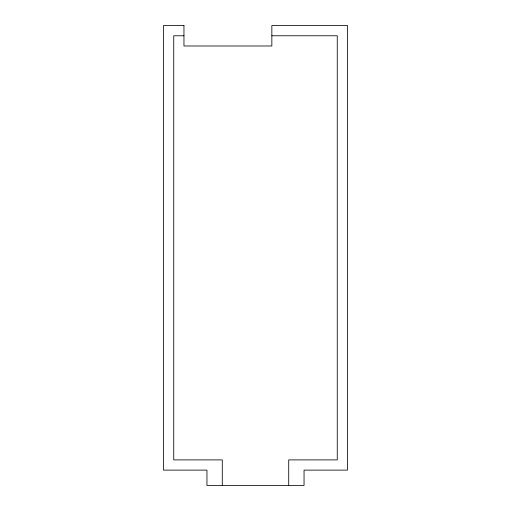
<?xml version="1.0" encoding="UTF-8"?>
<svg xmlns="http://www.w3.org/2000/svg" width="511" height="511" viewBox="0 0 511 511"><rect width="100%" height="100%" fill="white"/><g stroke="black" fill="none" stroke-linecap="round" stroke-linejoin="round"><path stroke-width="0.77" d="M183.96 35.77L173.74 35.77L173.74 459.9L222.285 459.9L222.285 485.45M271.846 35.77L337.26 35.77L337.26 459.9L288.715 459.9L288.715 485.45M183.96 25.55L163.52 25.55L163.52 470.12L206.955 470.12L206.955 485.45L304.045 485.45L304.045 470.12L347.48 470.12L347.48 25.55L271.846 25.55L271.846 45.99L183.96 45.99L183.96 25.55"/></g></svg>
